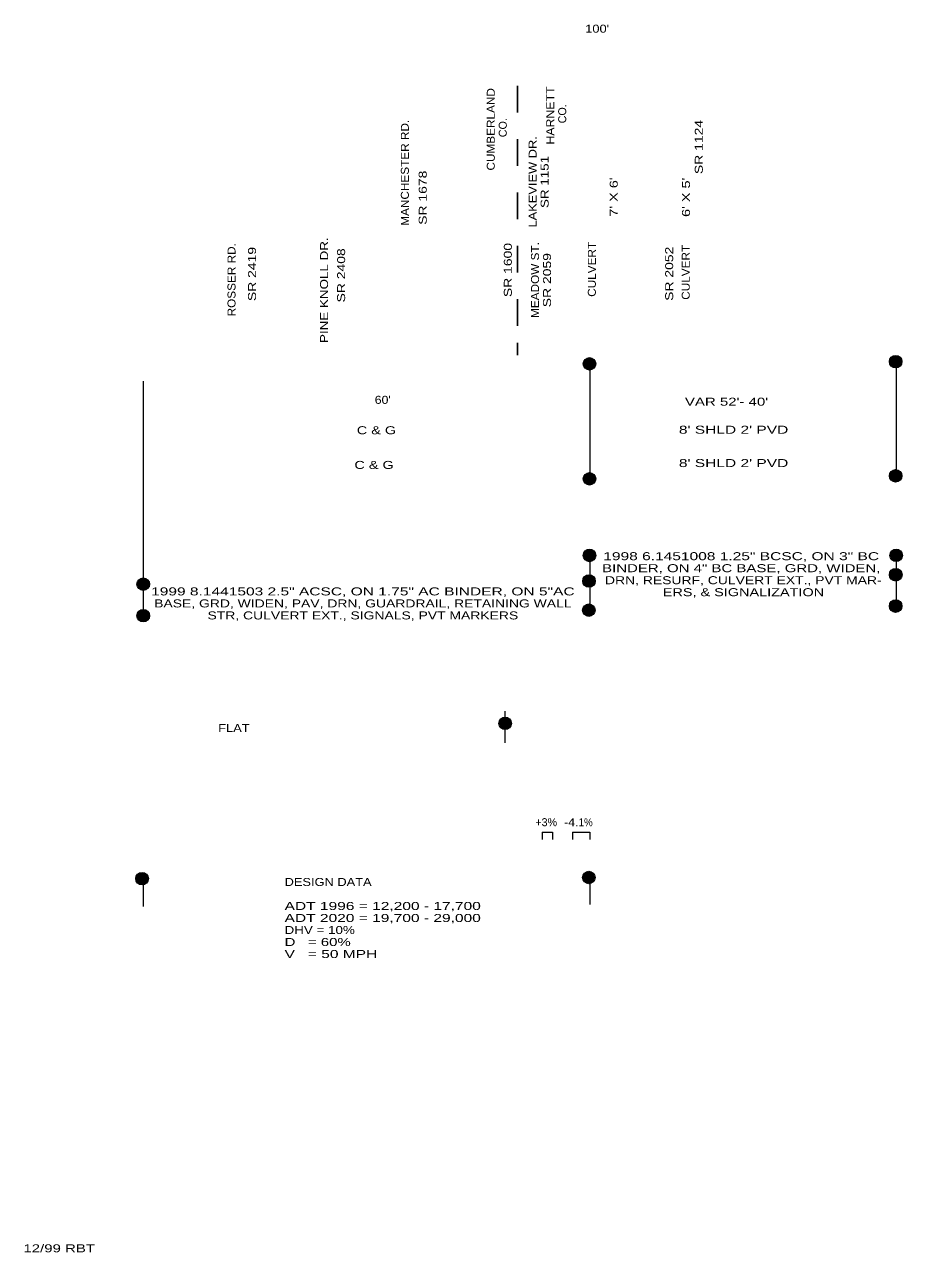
# Model space of a CAD drawing. Extents: x 0.77 to 8.85, y -6.53 to -0.31.
# Drawn here: x 0.773 to 4.065, y -6.532 to -1.931 of the extents above; entities that cross this region are included whole.
import ezdxf
from ezdxf.enums import TextEntityAlignment as Align

# ---------------------------------------------------------------- set-up
doc = ezdxf.new("R2010")
doc.units = 0
doc.header["$LTSCALE"] = 0.012
doc.linetypes.add('MEDIUM_DASHED', pattern=[4.5, 3, -1.5])
doc.layers.add('1', color=7, linetype='Continuous', lineweight=13)

msp = doc.modelspace()

# ---------------------------------------------------------------- hatches: boundary and pattern name
at = {"layer": '1'}
for points in [[(4.06259, -3.19396, 1), (4.01552, -3.19396, 1)], [(2.91472, -3.20206, 1), (2.86764, -3.20206, 1)], [(2.91472, -3.63306, 1), (2.86764, -3.63306, 1)], [(4.06259, -3.62196, 1), (4.01552, -3.62196, 1)], [(2.91483, -3.92003, 1), (2.86776, -3.92003, 1)], [(4.06459, -3.91996, 1), (4.01752, -3.91996, 1)], [(2.91278, -4.01615, 1), (2.8657, -4.01615, 1)], [(4.06303, -3.99251, 1), (4.01596, -3.99251, 1)], [(1.24154, -4.028, 1), (1.19446, -4.028, 1)], [(4.06259, -4.10996, 1), (4.01552, -4.10996, 1)], [(1.24154, -4.146, 1), (1.19446, -4.146, 1)], [(2.9123, -4.12516, 1), (2.86522, -4.12516, 1)], [(2.59874, -4.54951, 1), (2.55167, -4.54951, 1)], [(1.23727, -5.13142, 1), (1.1902, -5.13142, 1)], [(2.9123, -5.12716, 1), (2.86522, -5.12716, 1)]]:
    msp.add_hatch(color=256, dxfattribs=at).paths.add_polyline_path(points)

# ---------------------------------------------------------------- linework, layer by layer
at = {"layer": '1', "linetype": 'MEDIUM_DASHED', "lineweight": 25}
for p, q in [((2.621, -2.16), (2.621, -3.073)), ((2.621, -3.124), (2.621, -3.17))]:
    msp.add_line(p, q, dxfattribs=at)
at = {"layer": '1'}
for p, q in [((2.892, -3.201), (2.892, -3.646)), ((4.041, -3.191), (4.041, -3.628)), ((1.218, -3.267), (1.218, -4.152)), ((2.892, -3.913), (2.892, -4.144)), ((4.041, -3.915), (4.041, -4.133)), ((2.574, -4.504), (2.574, -4.622)), ((2.714, -4.957), (2.752, -4.957)), ((2.714, -4.957), (2.714, -4.985)), ((2.752, -4.957), (2.752, -4.985)), ((2.828, -4.957), (2.892, -4.957)), ((2.828, -4.957), (2.828, -4.985)), ((2.892, -4.957), (2.892, -4.985)), ((1.218, -5.117), (1.218, -5.236)), ((2.892, -5.117), (2.892, -5.228))]:
    msp.add_line(p, q, dxfattribs=at)
for centre in [(4.03906, -3.19396), (2.89118, -3.20206), (2.89118, -3.63306), (4.03906, -3.62196), (2.8913, -3.92003), (4.04106, -3.91996), (2.88924, -4.01615), (4.03949, -3.99251), (1.218, -4.028), (4.03906, -4.10996), (1.218, -4.146), (2.88876, -4.12516), (2.57521, -4.54951), (1.21373, -5.13142), (2.88876, -5.12716)]:
    msp.add_circle(centre, 0.02354, dxfattribs=at)

# ---------------------------------------------------------------- texts
for s, width, p in [("100'", 1.2, (2.92, -1.961)), ("60'", 1.15, (2.116, -3.352)), ("VAR 52'- 40'", 1.4, (3.405, -3.359)), ('C & G', 1.35, (2.0925, -3.466)), ("8' SHLD 2' PVD", 1.45, (3.4315, -3.464)), ('C & G', 1.35, (2.0835, -3.596)), ("8' SHLD 2' PVD", 1.45, (3.4315, -3.589)), ('1998 6.1451008 1.25" BCSC, ON 3" BC ', 1.45, (3.468, -3.938)), ('BINDER, ON 4" BC BASE, GRD, WIDEN, ', 1.4, (3.468, -3.983)), ('DRN, RESURF, CULVERT EXT., PVT MAR-', 1.3, (3.468, -4.028)), ('1999 8.1441503 2.5" ACSC, ON 1.75" AC BINDER, ON 5"AC', 1.45, (2.0415, -4.07)), ('ERS, & SIGNALIZATION', 1.35, (3.4685, -4.073)), ('BASE, GRD, WIDEN, PAV, DRN, GUARDRAIL, RETAINING WALL', 1.3, (2.0415, -4.115)), ('STR, CULVERT EXT., SIGNALS, PVT MARKERS', 1.3, (2.0415, -4.16)), ('FLAT', 1.2, (1.558, -4.582)), ('-4.', 1.15, (2.823, -4.935)), ('1%', 0.9, (2.877, -4.935)), ('12/99 RBT', 1.4, (0.903, -6.532))]:
    msp.add_text(s, height=0.03, dxfattribs=dict(at, width=width)).set_placement(p, align=Align.CENTER)
for s, width, p in [('CUMBERLAND ', 1.1, (2.536, -2.317)), ('HARNETT ', 1.15, (2.759, -2.265)), ('MANCHESTER RD.', 1.1, (2.214, -2.486)), ('SR 1124', 1.3, (3.316, -2.3895)), ('LAKEVIEW DR.', 1.2, (2.693, -2.52)), ('SR 1151', 1.25, (2.738, -2.5205)), ('SR 1678', 1.3, (2.281, -2.5795)), ("7' X 6'", 1.35, (2.997, -2.577)), ("6' X 5'", 1.35, (3.268, -2.578)), ('ROSSER RD.', 1.1, (1.564, -2.887)), ('PINE KNOLL DR.', 1.25, (1.911, -2.926)), ('SR 1600', 1.3, (2.6, -2.8505)), ('MEADOW ST.', 1.1, (2.702, -2.888)), ('CULVERT', 1.1, (2.915, -2.848)), ('CULVERT', 1.1, (3.267, -2.859)), ('SR 2419', 1.3, (1.641, -2.8655)), ('SR 2408', 1.3, (1.975, -2.8705)), ('SR 2059', 1.3, (2.747, -2.8885)), ('SR 2052', 1.3, (3.205, -2.8645))]:
    msp.add_text(s, height=0.03, rotation=90, dxfattribs=dict(at, width=width)).set_placement(p, align=Align.CENTER)
for p in [(2.804, -2.265), (2.581, -2.317)]:
    msp.add_text('CO.', height=0.03, rotation=90, dxfattribs=at).set_placement(p, align=Align.CENTER)
msp.add_text('+3%', height=0.03, dxfattribs=at).set_placement((2.729, -4.935), align=Align.CENTER)
for s, width, p in [('DESIGN DATA', 1.2, (1.748, -5.159)), ('ADT 1996 = 12,200 - 17,700', 1.45, (1.748, -5.249)), ('ADT 2020 = 19,700 - 29,000', 1.45, (1.748, -5.294)), ('DHV = 10%', 1.25, (1.748, -5.339)), ('D   = 60%', 1.4, (1.748, -5.384)), ('V   = 50 MPH', 1.45, (1.748, -5.429))]:
    msp.add_text(s, height=0.03, dxfattribs=dict(at, width=width)).set_placement(p)

doc.saveas('drawing.dxf')
